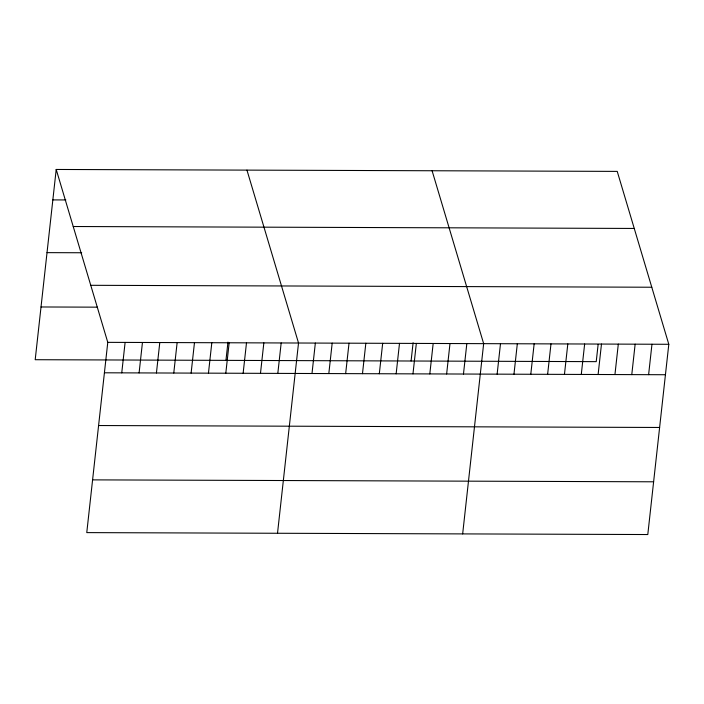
<?xml version="1.0" encoding="UTF-8"?>
<svg xmlns="http://www.w3.org/2000/svg" width="704" height="704" viewBox="0 0 704 704"><rect width="100%" height="100%" fill="white"/><g stroke="black" fill="none" stroke-linecap="round" stroke-linejoin="round"><path stroke-width="1.06" d="M56.206 169.462L107.774 342.355L86.768 532.611L647.794 534.538L668.8 344.291L617.232 171.389L56.206 169.462L35.2 359.709L596.226 361.645L598.136 344.397M121.748 372.856L125.11 342.417M139.093 372.918L142.454 342.478M156.429 372.979L159.79 342.54M173.774 373.032L177.135 342.593M191.118 373.094L194.471 342.654M208.454 373.155L211.816 342.716M225.949 360.369L227.964 342.109M225.799 373.217L229.161 342.778M243.135 373.278L246.497 342.839M260.48 373.331L263.842 342.892M277.816 373.393L281.178 342.954M277.517 533.271L298.522 343.015L246.954 170.113M311.995 373.516L315.348 343.068M328.821 373.569L332.182 343.13M345.655 373.63L349.017 343.191M362.481 373.683L365.842 343.244M379.315 373.745L382.677 343.306M396.15 373.798L399.502 343.358M411.092 361.002L413.107 342.751M412.975 373.859L416.337 343.42M429.81 373.921L433.171 343.482M446.635 373.974L449.997 343.534M463.47 374.035L466.831 343.596M462.66 533.905L483.657 343.649L432.098 170.755M497.13 374.15L500.491 343.71M513.964 374.202L517.326 343.763M530.79 374.264L534.151 343.825M547.624 374.326L550.986 343.886M564.458 374.378L567.811 343.939M581.284 374.44L584.646 344.001M598.118 374.493L601.48 344.054M614.944 374.554L618.306 344.115M631.778 374.616L635.14 344.168M648.613 374.669L651.966 344.23M52.844 199.901L65.85 199.945M73.225 226.512L634.251 228.448M47.018 252.639L81.699 252.754M90.754 285.305L651.781 287.232M41.026 306.97L97.381 307.164M107.774 342.355L668.8 344.291M104.412 372.794L665.438 374.73M98.586 425.533L659.613 427.469M92.594 479.873L653.62 481.8"/></g></svg>
